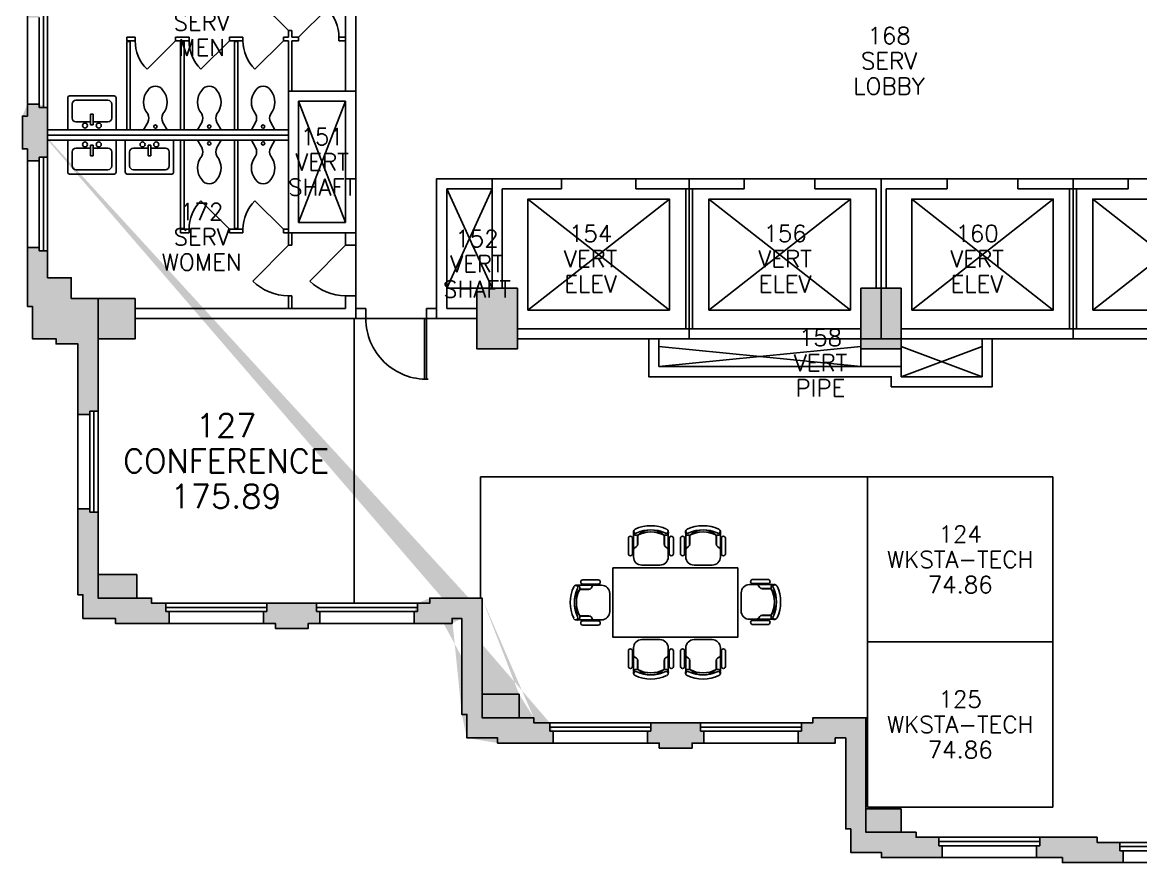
# Model space of a CAD drawing. Extents: x 17 to 1493, y -258 to 700.
# Drawn here: x 17 to 682, y -258 to 244 of the extents above; entities that cross this region are included whole.
import ezdxf
from ezdxf.enums import TextEntityAlignment as Align

# ---------------------------------------------------------------- set-up
doc = ezdxf.new("R2010")
doc.units = 0
doc.header["$LTSCALE"] = 120
doc.header["$MEASUREMENT"] = 0
doc.layers.get('0').update_dxf_attribs({"linetype": 'CONTINUOUS'})
for name, color, linetype in [('DR', 30, 'CONTINUOUS'), ('GROS$', 20, 'CONTINUOUS'), ('MBN', 7, 'CONTINUOUS'), ('PL', 82, 'CONTINUOUS'), ('PL-ELVTR', 82, 'CONTINUOUS'), ('PL-MISC', 82, 'CONTINUOUS'), ('PL-TOIL', 82, 'CONTINUOUS'), ('RM', 4, 'CONTINUOUS'), ('RM_', 142, 'CONTINUOUS'), ('RM_TXT', 142, 'CONTINUOUS'), ('WA', 30, 'CONTINUOUS'), ('WA-EXT', 63, 'CONTINUOUS'), ('WN', 8, 'CONTINUOUS')]:
    doc.layers.add(name, color=color, linetype=linetype)
doc.styles.add('ASSETTEXT', font='simplex.shx')

# ---------------------------------------------------------------- blocks, each defined once
blk = doc.blocks.new('SINK')
at = {"linetype": 'Continuous'}
for p, q in [((-13.225829, 20.183838), (13.225829, 20.183838)), ((-14.325829, 0), (-14.325829, 19.083838)), ((-11.780083, 7.059775), (-11.780083, 15.362111)), ((-9.504101, 17.638093), (9.504101, 17.638093)), ((11.780083, 15.362111), (11.780083, 7.059775)), ((14.325829, 19.083838), (14.325829, 0)), ((-0.834839, 3.081502), (-0.834839, 9.398581)), ((-0.834839, 9.398581), (0.768051, 9.398581)), ((0.768051, 9.398581), (0.768051, 3.081502)), ((14.325829, 0), (-14.325829, 0)), ((-0.834839, 4.783793), (-9.504101, 4.783793)), ((0.768051, 3.081502), (-0.834839, 3.081502)), ((9.504101, 4.783793), (0.768051, 4.783793))]:
    blk.add_line(p, q, dxfattribs=at)
for centre in [(-4.107406, 2.619277), (4.040619, 2.619277)]:
    blk.add_circle(centre, 1.477372, dxfattribs=at)
for centre, radius, start, end in [((-13.225829, 19.083838), 1.1, 90, 180), ((13.225829, 19.083838), 1.1, 0, 90), ((-9.504101, 15.362111), 2.275982, 90, 180), ((9.504101, 15.362111), 2.275982, 0, 90), ((-9.504101, 7.059775), 2.275982, 180, 270), ((9.504101, 7.059775), 2.275982, 270, 0)]:
    blk.add_arc(centre, radius, start, end, dxfattribs=at)
blk = doc.blocks.new('ELEV')
for p, q in [((42, -6), (-42, -72)), ((-42, -6), (42, -72))]:
    blk.add_line(p, q)
blk.add_lwpolyline([(-42, -72), (-42, -6), (42, -6), (42, -72)], close=True)
blk = doc.blocks.new('WNV')
for p, q in [((53.5, 5), (-2, 5)), ((53.5, 2.5), (-2, 2.5)), ((0, 0), (51.5, 0))]:
    blk.add_line(p, q)
at = {"layer": 'PL'}
blk.add_line((0, -7), (51.5, -7), dxfattribs=at)
blk = doc.blocks.new('WNH')
for p, q in [((-2, 5), (58, 5)), ((-2, 2.5), (58, 2.5)), ((0, 0), (56, 0))]:
    blk.add_line(p, q)
at = {"layer": 'PL'}
blk.add_line((0, -7), (56, -7), dxfattribs=at)
blk = doc.blocks.new('WC-DOOR')
at = {"layer": 'PL-TOIL'}
blk.add_line((0, 0), (-16.970563, -16.970563), dxfattribs=at)
blk.add_arc((0, 0), 24, 180, 225, dxfattribs=at)
blk = doc.blocks.new('WCWALL')
for p, q in [((0, -7), (0, 7)), ((0, 7), (4.5, 4.5)), ((0, -7), (4.5, -4.5))]:
    blk.add_line(p, q)
blk.add_circle((2, 0), 1)
for centre, radius, start, end in [((16.5, -4.05), 11.05, 50.69235, 129.30765), ((7, 9), 5.15, 240.9454, 299.0546), ((20.7, 0), 5.3, 301.89079, 58.10921), ((7, -9), 5.15, 60.9454, 119.0546), ((16.5, 4.05), 11.05, 230.69235, 309.30765)]:
    blk.add_arc(centre, radius, start, end)
blk = doc.blocks.new('TOILET')
at = {"rotation": 180}
blk.add_blockref('WCWALL', (0, 0), dxfattribs=at)
blk = doc.blocks.new('90S2')
for p, q in [((-0.5, 0), (-0.5, 1)), ((-0.46875, 0), (-0.46875, 0.998045)), ((-0.5, 0), (-0.46875, 0)), ((-0.46875, 0), (-0.46875, 0))]:
    blk.add_line(p, q)
blk.add_arc((-0.5, 0), 1, 0, 91.706985)
blk = doc.blocks.new('TailorMadeDemo$0$CAD')
for p, q in [((16.5, 32.5), (38.8, 32.5)), ((21.8, 25), (12, 25)), ((16.5, 26.5), (38.8, 26.5)), ((45.7, 25), (21.8, 25)), ((26.8, 20.8), (25.2, 23.2)), ((43.2, 19.5), (28.2, 19.5)), ((43.2, 19), (30.1, 19)), ((43.2, 22.7), (43.2, 19)), ((0, 13), (0, -13)), ((12, -25), (21.8, -25)), ((16.5, -26.5), (38.8, -26.5)), ((45.7, -25), (21.8, -25)), ((25.2, -23.2), (26.8, -20.8)), ((43.2, -19.5), (28.2, -19.5)), ((30.1, -19), (43.2, -19)), ((43.2, -19), (43.2, -22.7)), ((16.5, -32.5), (38.8, -32.5))]:
    blk.add_line(p, q)
for centre, radius, start, end in [((16.5, 29.5), 3, 90, 270), ((38.8, 29.5), 3, 270, 90), ((12, 13), 12, 90, 180), ((21.8, 21), 4, 33.6901, 90), ((30.1, 23), 4, 213.6901, 270), ((47.2, 20.8), 4.47, 121.9392, 155.6213), ((44.2, 22.4), 0.999, 152.2765, 180), ((44.2, 19.2), 0.999, 180, 208.086), ((47.2, 20.8), 4.47, 204.3787, 219.8839), ((8.1, 0), 39.9, 331.5569, 28.4431), ((24.9, 0), 26.1, 316.4961, 43.5039), ((47.4, 19.7), 5.58, 33.8625, 116.9558), ((47.4, 19.7), 5.58, 107.4075, 116.9558), ((48.7, 22.1), 2.82, 68.9328, 219.9139), ((1.9, 0), 49, 335.57, 24.43), ((1.9, 0), 55, 335.57, 24.43), ((12, -13), 12, 180, 270), ((16.5, -29.5), 3, 90, 270), ((21.8, -21), 4, 270, 326.3099), ((30.1, -23), 4, 90, 146.3099), ((38.8, -29.5), 3, 270, 90), ((47.2, -20.8), 4.47, 140.1161, 155.6213), ((44.2, -19.2), 0.999, 151.914, 180), ((44.2, -22.4), 0.999, 180, 207.7235), ((47.2, -20.8), 4.47, 204.3787, 238.0608), ((47.4, -19.7), 5.58, 243.0442, 326.1375), ((48.7, -22.1), 2.82, 140.0861, 291.0672)]:
    blk.add_arc(centre, radius, start, end)

msp = doc.modelspace()

# ---------------------------------------------------------------- hatches: boundary and pattern name
at = {"layer": 'WA-EXT'}
h = msp.add_hatch(color=256, dxfattribs=at)
h.paths.add_polyline_path([(103.7, 547.98), (103.7, 554.98), (72.7, 554.98), (72.7, 551.98), (53.45, 551.98), (53.45, 537.98), (50.45, 537.98), (50.45, 486.98), (57.45, 486.98), (57.45, 488.98), (62.45, 488.98), (62.45, 525.98), (84.45, 525.98), (84.45, 539.98), (93.2, 539.98), (93.2, 542.98), (101.7, 542.98), (101.7, 547.98)])
h.paths.add_polyline_path([(46.45, 361.98), (84.45, 361.98), (84.45, 385.98), (62.45, 385.98), (62.45, 428.98), (57.45, 428.98), (57.45, 430.98), (50.45, 430.98), (50.45, 388.98), (37.45, 388.98), (37.45, 385.98), (23.45, 385.98), (23.45, 366.73), (20.45, 366.73), (20.45, 331.73), (27.45, 331.73), (27.45, 333.73), (32.45, 333.73), (32.45, 349.73), (46.45, 349.73)])
h.paths.add_polyline_path([(32.45, 248.73), (32.45, 278.23), (27.45, 278.23), (27.45, 280.23), (20.45, 280.23), (20.45, 273.23), (17.45, 273.23), (17.45, 253.73), (20.45, 253.73), (20.45, 246.73), (27.45, 246.73), (27.45, 248.73)])
h.paths.add_polyline_path([(62.45, 55.98), (84.45, 55.98), (84.45, 79.98), (46.45, 79.98), (46.45, 92.23), (32.45, 92.23), (32.45, 108.23), (27.45, 108.23), (27.45, 110.23), (20.45, 110.23), (20.45, 75.23), (23.45, 75.23), (23.45, 55.98), (37.45, 55.98), (37.45, 52.98), (50.45, 52.98), (50.45, 10.98), (57.45, 10.98), (57.45, 12.98), (62.45, 12.98)], flags=17)
h.paths.add_polyline_path([(187.2, -116.02), (167.7, -116.02), (167.7, -113.02), (160.7, -113.02), (160.7, -106.02), (162.7, -106.02), (162.7, -101.02), (192.2, -101.02), (192.2, -106.02), (194.2, -106.02), (194.2, -113.02), (187.2, -113.02)], flags=17)
h.paths.add_polyline_path([(104.7, -106.02), (104.7, -113.02), (72.7, -113.02), (72.7, -110.02), (53.45, -110.02), (53.45, -96.02), (50.45, -96.02), (50.45, -45.02), (57.45, -45.02), (57.45, -47.02), (62.45, -47.02), (62.45, -84.02), (85.45, -84.02), (85.45, -98.02), (94.2, -98.02), (94.2, -101.02), (102.7, -101.02), (102.7, -106.02)], flags=16)
h.paths.add_polyline_path([(415.2, -187.02), (395.7, -187.02), (395.7, -184.02), (388.7, -184.02), (388.7, -177.02), (390.7, -177.02), (390.7, -172.02), (420.2, -172.02), (420.2, -177.02), (422.2, -177.02), (422.2, -184.02), (415.2, -184.02)])
h.paths.add_polyline_path([(1117.2, -177.02), (1097.7, -177.02), (1097.7, -174.02), (1090.7, -174.02), (1090.7, -167.02), (1092.7, -167.02), (1092.7, -162.02), (1122.2, -162.02), (1122.2, -167.02), (1124.2, -167.02), (1124.2, -174.02), (1117.2, -174.02)])
edge = h.paths.add_edge_path()
edge.add_line((17.45, 168.73), (17.45, 188.23))
edge.add_line((20.45, 168.73), (17.45, 168.73))
edge.add_line((20.45, 161.73), (20.45, 168.73))
edge.add_line((27.45, 161.73), (20.45, 161.73))
edge.add_line((27.45, 163.73), (27.45, 161.73))
edge.add_line((32.45, 163.73), (27.45, 163.73))
edge.add_line((32.45, 173.98), (32.45, 163.73))
edge.add_line((32.45, 193.23), (32.45, 179.98))
edge.add_line((27.45, 193.23), (32.45, 193.23))
edge.add_line((27.45, 195.23), (27.45, 193.23))
edge.add_line((20.45, 195.23), (27.45, 195.23))
edge.add_line((20.45, 188.23), (20.45, 195.23))
edge.add_line((17.45, 188.23), (20.45, 188.23))
edge.add_line((282.75, -98.02), (290.45, -98.02))
edge.add_line((321.2, -169.02), (321.2, -172.02))
edge.add_line((312.45, -169.02), (321.2, -169.02))
edge.add_line((312.45, -155.02), (312.45, -169.02))
edge.add_line((290.45, -155.02), (312.45, -155.02))
edge.add_line((290.45, -98.02), (290.45, -155.02))
edge.add_line((259.45, -98.02), (278.75, -98.02))
edge.add_line((259.45, -101.02), (259.45, -98.02))
edge.add_line((252.2, -101.02), (259.45, -101.02))
edge.add_line((252.2, -106.02), (252.2, -101.02))
edge.add_line((250.2, -106.02), (252.2, -106.02))
edge.add_line((250.2, -113.02), (250.2, -106.02))
edge.add_line((272.7, -113.02), (250.2, -113.02))
edge.add_line((272.7, -110.02), (272.7, -113.02))
edge.add_line((278.45, -110.02), (272.7, -110.02))
edge.add_line((278.45, -167.02), (278.45, -110.02))
edge.add_line((281.45, -167.02), (278.45, -167.02))
edge.add_line((281.45, -181.02), (281.45, -167.02))
edge.add_line((299.7, -181.02), (281.45, -181.02))
edge.add_line((299.7, -184.02), (299.7, -181.02))
edge.add_line((332.7, -184.02), (299.7, -184.02))
edge.add_line((332.7, -177.02), (332.7, -184.02))
edge.add_line((330.7, -177.02), (332.7, -177.02))
edge.add_line((330.7, -172.02), (330.7, -177.02))
edge.add_line((321.2, -172.02), (330.7, -172.02))
for points in [[(17.45, 168.73), (17.45, 188.23), (20.45, 188.23), (20.45, 195.23), (27.45, 195.23), (27.45, 193.23), (32.45, 193.23), (32.45, 163.73), (27.45, 163.73), (27.45, 161.73), (20.45, 161.73), (20.45, 168.73)], [(311.45, 85.98), (311.45, 49.98), (287.45, 49.98), (287.45, 85.98)], [(515.45, 85.98), (539.45, 85.98), (539.45, 49.98), (515.45, 49.98)], [(321.2, -169.02), (321.2, -172.02), (330.7, -172.02), (330.7, -177.02), (332.7, -177.02), (332.7, -184.02), (299.7, -184.02), (299.7, -181.02), (281.45, -181.02), (281.45, -167.02), (278.45, -167.02), (278.45, -110.02), (272.7, -110.02), (272.7, -113.02), (250.2, -113.02), (250.2, -106.02), (252.2, -106.02), (252.2, -101.02), (259.45, -101.02), (259.45, -98.02), (290.45, -98.02), (290.45, -155.02), (312.45, -155.02), (312.45, -169.02)], [(486.95, -169.02), (518.45, -169.02), (518.45, -223.02), (539.45, -223.02), (539.45, -237.02), (548.2, -237.02), (548.2, -240.02), (561.7, -240.02), (561.7, -245.02), (563.7, -245.02), (563.7, -252.02), (527.7, -252.02), (527.7, -249.02), (509.45, -249.02), (509.45, -235.02), (506.45, -235.02), (506.45, -181.02), (500.2, -181.02), (500.2, -184.02), (478.2, -184.02), (478.2, -177.02), (480.2, -177.02), (480.2, -172.02), (486.95, -172.02)]]:
    msp.add_hatch(color=256, dxfattribs=at).paths.add_polyline_path(points)
h = msp.add_hatch(color=256, dxfattribs=at)
h.paths.add_polyline_path([(655.7, -243.02), (655.7, -240.02), (621.7, -240.02), (621.7, -245.02), (619.7, -245.02), (619.7, -252.02), (635.2, -252.02), (635.2, -255.02), (671.2, -255.02), (671.2, -248.02), (669.2, -248.02), (669.2, -243.02)])
h.paths.add_polyline_path([(769.45, -243.02), (769.45, -223.02), (741.45, -223.02), (741.45, -243.02), (729.2, -243.02), (729.2, -248.02), (727.2, -248.02), (727.2, -255.02), (741.45, -255.02), (741.45, -258.02), (769.45, -258.02), (769.45, -255.02), (783.7, -255.02), (783.7, -248.02), (781.7, -248.02), (781.7, -243.02)])

# ---------------------------------------------------------------- linework, layer by layer
at = {"layer": 'DR'}
msp.add_line((188.24, 90.29), (209.45, 111.5), dxfattribs=at)
at = {"layer": 'DR', "linetype": 'Continuous'}
msp.add_arc((209.45, 111.5), 30, 225, 270, dxfattribs=at)
at = {"layer": 'GROS$'}
for points in [[(32.45, 349.73), (32.45, 220.98), (32.45, 92.23), (46.45, 92.23), (46.45, 79.98), (62.45, 79.98), (62.45, -98.02), (94.2, -98.02), (94.2, -101.02), (259.45, -101.02), (259.45, -98.02), (290.45, -98.02), (290.45, -169.02), (321.2, -169.02), (321.2, -172.02), (486.95, -172.02), (486.95, -169.02), (518.45, -169.02), (518.45, -237.02), (548.2, -237.02), (548.2, -240.02), (655.7, -240.02), (655.7, -243.02), (855.2, -243.02)], [(20.45, 253.73), (20.45, 188.23), (17.45, 188.23), (17.45, 168.73), (20.45, 168.73), (20.45, 75.23), (23.45, 75.23), (23.45, 55.98), (37.45, 55.98), (37.45, 52.98), (50.45, 52.98), (50.45, -96.02), (53.45, -96.02), (53.45, -110.02), (72.7, -110.02), (72.7, -113.02), (167.7, -113.02), (167.7, -116.02), (187.2, -116.02), (187.2, -113.02), (272.7, -113.02), (272.7, -110.02), (278.45, -110.02), (278.45, -167.02), (281.45, -167.02), (281.45, -181.02), (299.7, -181.02), (299.7, -184.02), (395.7, -184.02), (395.7, -187.02), (415.2, -187.02), (415.2, -184.02), (500.2, -184.02), (500.2, -181.02), (506.45, -181.02), (506.45, -235.02), (509.45, -235.02), (509.45, -249.02), (527.7, -249.02), (527.7, -252.02), (635.2, -252.02), (635.2, -255.02), (741.45, -255.02)]]:
    msp.add_lwpolyline(points, dxfattribs=at)
at = {"layer": 'MBN'}
msp.add_lwpolyline([(442.3, -80.03), (442.3, -121.19), (368.22, -121.19), (368.22, -80.03)], close=True, dxfattribs=at)
at = {"layer": 'PL-MISC'}
for p, q in [((209.45, 196.98), (181.45, 124.98)), ((181.45, 196.98), (209.45, 124.98)), ((296.45, 144.98), (269.45, 85.98)), ((269.45, 144.98), (296.45, 85.98)), ((411.45, 144.98), (411.45, 61.98)), ((415.45, 144.98), (415.45, 61.98)), ((639.45, 144.98), (639.45, 61.98)), ((643.45, 144.98), (643.45, 61.98)), ((287.45, 85.98), (269.45, 85.98)), ((395.45, 51.48), (515.45, 39.48)), ((395.45, 39.48), (515.45, 51.48)), ((515.45, 49.98), (515.45, 39.48)), ((539.45, 51.48), (587.45, 33.48)), ((539.45, 33.48), (587.45, 51.48)), ((539.45, 49.98), (539.45, 39.48))]:
    msp.add_line(p, q, dxfattribs=at)
at = {"layer": 'PL-TOIL'}
for p, q in [((84.45, 234.98), (79.45, 234.98)), ((79.45, 234.98), (79.45, 232.98)), ((84.45, 232.98), (79.45, 232.98)), ((79.45, 179.98), (79.45, 232.48)), ((81.45, 232.48), (79.45, 232.48)), ((81.45, 179.98), (81.45, 232.48)), ((84.45, 232.98), (84.45, 234.98)), ((116.45, 234.98), (108.45, 234.98)), ((108.45, 232.98), (108.45, 234.98)), ((116.45, 232.98), (108.45, 232.98)), ((111.45, 179.98), (111.45, 232.48)), ((113.45, 232.48), (111.45, 232.48)), ((113.45, 179.98), (113.45, 232.48)), ((116.45, 232.98), (116.45, 234.98)), ((148.45, 234.98), (140.45, 234.98)), ((140.45, 232.98), (140.45, 234.98)), ((148.45, 232.98), (140.45, 232.98)), ((143.45, 179.98), (143.45, 232.48)), ((145.45, 232.48), (143.45, 232.48)), ((145.45, 179.98), (145.45, 232.48)), ((148.45, 232.98), (148.45, 234.98)), ((175.45, 234.98), (172.45, 234.98)), ((172.45, 232.98), (172.45, 234.98)), ((175.45, 232.98), (172.45, 232.98)), ((177.45, 238.98), (175.45, 238.98)), ((175.45, 234.98), (175.45, 238.98)), ((177.45, 238.98), (175.45, 238.98)), ((175.45, 202.98), (175.45, 232.98)), ((175.45, 120.98), (175.45, 232.98)), ((177.45, 234.98), (177.45, 238.98)), ((181.45, 234.98), (177.45, 234.98)), ((177.45, 202.98), (177.45, 232.98)), ((181.45, 232.98), (177.45, 232.98)), ((181.45, 234.98), (181.45, 232.98)), ((209.45, 234.98), (205.45, 234.98)), ((205.45, 232.98), (205.45, 234.98)), ((209.45, 232.98), (205.45, 232.98)), ((111.45, 121.48), (111.45, 173.98)), ((113.45, 121.48), (113.45, 173.98)), ((143.45, 121.48), (143.45, 173.98)), ((145.45, 121.48), (145.45, 173.98)), ((111.45, 121.48), (113.45, 121.48)), ((111.45, 120.98), (111.45, 118.98)), ((116.45, 120.98), (111.45, 120.98)), ((116.45, 120.98), (116.45, 118.98)), ((140.45, 120.98), (140.45, 118.98)), ((148.45, 120.98), (140.45, 120.98)), ((145.45, 121.48), (143.45, 121.48)), ((148.45, 120.98), (148.45, 118.98)), ((172.45, 120.98), (172.45, 118.98)), ((175.45, 120.98), (172.45, 120.98)), ((116.45, 118.98), (111.45, 118.98)), ((148.45, 118.98), (140.45, 118.98)), ((175.45, 118.98), (172.45, 118.98)), ((175.45, 118.98), (175.45, 111.5)), ((177.45, 118.98), (177.45, 111.5)), ((154.24, 90.29), (175.45, 111.5)), ((175.45, 111.5), (177.45, 111.5)), ((175.45, 81.5), (175.45, 73.98)), ((175.45, 81.5), (177.45, 81.5)), ((177.45, 81.5), (177.45, 73.98))]:
    msp.add_line(p, q, dxfattribs=at)
at = {"layer": 'PL-TOIL', "linetype": 'Continuous'}
msp.add_arc((175.45, 111.5), 30, 225, 270, dxfattribs=at)
at = {"layer": 'RM'}
msp.add_lwpolyline([(289.45, -26.02), (289.45, -98.02), (290.45, -98.02), (290.45, -169.02), (321.2, -169.02), (321.2, -172.02), (486.95, -172.02), (486.95, -169.02), (519.45, -169.02), (519.45, -124.02), (519.45, -26.02)], close=True, dxfattribs=at)
at = {"layer": 'RM_'}
for points in [[(848.95, 290.98), (767.45, 290.98), (758.45, 290.98), (296.45, 290.98), (263.45, 290.98), (263.45, 373.98), (215.45, 373.98), (215.45, 310.98), (215.45, 202.98), (215.45, 118.98), (215.45, 67.98), (263.45, 67.98), (263.45, 150.98), (775.45, 150.98), (775.45, 148.98), (846.95, 148.98), (846.95, 220.98), (848.95, 220.98)], [(215.45, 310.98), (74.44, 310.98), (32.45, 268.99), (32.45, 176.98), (175.45, 176.98), (175.45, 202.98), (215.45, 202.98)], [(215.45, 202.98), (175.45, 202.98), (175.45, 176.98), (175.45, 118.98), (215.45, 118.98)], [(175.45, 176.98), (32.45, 176.98), (32.45, 92.23), (46.45, 92.23), (46.45, 79.98), (62.45, 79.98), (62.45, 55.98), (84.45, 55.98), (84.45, 67.98), (215.45, 67.98), (215.45, 118.98), (175.45, 118.98)], [(311.45, 85.98), (296.45, 85.98), (296.45, 150.98), (263.45, 150.98), (263.45, 67.98), (287.45, 67.98), (287.45, 49.98), (311.45, 49.98), (311.45, 55.98)], [(214.45, 67.98), (84.45, 67.98), (84.45, 55.98), (62.45, 55.98), (62.45, -98.02), (94.2, -98.02), (94.2, -101.02), (214.45, -101.02)], [(593.45, 55.98), (389.45, 55.98), (389.45, 33.48), (533.45, 33.48), (533.45, 27.48), (593.45, 27.48)], [(629.45, -26.02), (519.45, -26.02), (519.45, -124.02), (629.45, -124.02)], [(519.45, -124.02), (519.45, -222.02), (629.45, -222.02), (629.45, -124.02)]]:
    msp.add_lwpolyline(points, close=True, dxfattribs=at)
for points in [[(296.45, 150.98), (296.45, 85.98), (296.45, 85.98), (296.45, 85.98), (311.45, 85.98), (311.45, 55.98), (413.45, 55.98), (413.45, 150.98), (296.45, 150.98)], [(413.45, 150.98), (527.45, 150.98), (527.45, 55.98), (413.45, 55.98), (413.45, 150.98)], [(527.45, 150.98), (641.45, 150.98), (641.45, 55.98), (527.45, 55.98), (527.45, 150.98)], [(641.45, 55.98), (641.45, 150.98), (775.45, 150.98), (775.45, 64.98), (767.45, 64.98), (767.45, 49.98), (743.45, 49.98), (743.45, 55.98), (641.45, 55.98)]]:
    msp.add_lwpolyline(points, dxfattribs=at)
at = {"layer": 'WA'}
for p, q in [((209.45, 202.98), (209.45, 269.98)), ((215.45, 111.5), (215.45, 269.98)), ((209.45, 202.98), (175.45, 202.98)), ((175.45, 179.98), (175.45, 202.98)), ((20.45, 188.23), (20.45, 195.23)), ((20.45, 195.23), (27.45, 195.23)), ((27.45, 195.23), (27.45, 193.23)), ((27.45, 193.23), (32.45, 193.23)), ((32.45, 193.23), (32.45, 179.98)), ((181.45, 124.98), (181.45, 196.98)), ((209.45, 196.98), (181.45, 196.98)), ((209.45, 124.98), (209.45, 196.98)), ((17.45, 188.23), (20.45, 188.23)), ((17.45, 168.73), (17.45, 188.23)), ((175.45, 179.98), (32.45, 179.98)), ((175.45, 173.98), (32.45, 173.98)), ((32.45, 173.98), (32.45, 163.73)), ((175.45, 118.98), (175.45, 173.98)), ((20.45, 168.73), (17.45, 168.73)), ((20.45, 161.73), (20.45, 168.73)), ((27.45, 161.73), (20.45, 161.73)), ((32.45, 163.73), (27.45, 163.73)), ((27.45, 163.73), (27.45, 161.73)), ((263.45, 73.98), (263.45, 150.98)), ((337.7, 150.98), (263.45, 150.98)), ((337.7, 144.98), (337.7, 150.98)), ((446.2, 150.98), (381.7, 150.98)), ((381.7, 144.98), (381.7, 150.98)), ((446.2, 144.98), (446.2, 150.98)), ((566.7, 150.98), (488.2, 150.98)), ((488.2, 144.98), (488.2, 150.98)), ((566.7, 144.98), (566.7, 150.98)), ((674.2, 150.98), (608.7, 150.98)), ((608.7, 144.98), (608.7, 150.98)), ((674.2, 144.98), (674.2, 150.98)), ((269.45, 73.98), (269.45, 144.98)), ((296.45, 144.98), (269.45, 144.98)), ((296.45, 85.98), (296.45, 144.98)), ((302.45, 85.98), (302.45, 144.98)), ((337.7, 144.98), (302.45, 144.98)), ((446.2, 144.98), (381.7, 144.98)), ((524.45, 144.98), (488.2, 144.98)), ((524.45, 85.98), (524.45, 144.98)), ((530.45, 85.98), (530.45, 144.98)), ((566.7, 144.98), (530.45, 144.98)), ((674.2, 144.98), (608.7, 144.98)), ((209.45, 124.98), (181.45, 124.98)), ((209.45, 118.98), (175.45, 118.98)), ((209.45, 111.5), (209.45, 118.98)), ((20.45, 110.23), (20.45, 75.23)), ((27.45, 110.23), (20.45, 110.23)), ((27.45, 108.23), (27.45, 110.23)), ((32.45, 108.23), (27.45, 108.23)), ((32.45, 92.23), (32.45, 108.23)), ((209.45, 111.5), (215.45, 111.5)), ((46.45, 92.23), (32.45, 92.23)), ((46.45, 79.98), (46.45, 92.23)), ((46.45, 79.98), (84.45, 79.98)), ((84.45, 79.98), (84.45, 73.98)), ((209.45, 73.98), (209.45, 81.5)), ((209.45, 81.5), (215.45, 81.5)), ((215.45, 81.5), (215.45, 73.98)), ((287.45, 73.98), (287.45, 85.98)), ((287.45, 85.98), (296.45, 85.98)), ((302.45, 85.98), (311.45, 85.98)), ((311.45, 85.98), (311.45, 61.98)), ((515.45, 61.98), (515.45, 85.98)), ((515.45, 85.98), (524.45, 85.98)), ((530.45, 85.98), (539.45, 85.98)), ((539.45, 85.98), (539.45, 61.98)), ((20.45, 75.23), (23.45, 75.23)), ((23.45, 75.23), (23.45, 55.98)), ((209.45, 73.98), (84.45, 73.98)), ((215.45, 73.98), (221.45, 73.98)), ((221.45, 67.98), (221.45, 73.98)), ((257.45, 67.98), (257.45, 73.98)), ((263.45, 73.98), (257.45, 73.98)), ((287.45, 73.98), (269.45, 73.98)), ((215.4, 67.98), (84.45, 67.98)), ((84.45, 67.98), (221.45, 67.98)), ((84.45, 67.98), (84.45, 55.98)), ((287.45, 67.98), (257.45, 67.98)), ((287.45, 49.98), (287.45, 67.98)), ((515.45, 61.98), (311.45, 61.98)), ((743.45, 61.98), (539.45, 61.98)), ((23.45, 55.98), (37.45, 55.98)), ((37.45, 55.98), (37.45, 52.98)), ((62.45, 12.98), (62.45, 55.98)), ((62.45, 55.98), (84.45, 55.98)), ((389.45, 55.98), (311.45, 55.98)), ((311.45, 55.98), (311.45, 49.98)), ((389.45, 55.98), (389.45, 33.48)), ((515.45, 55.98), (395.45, 55.98)), ((395.45, 55.98), (395.45, 39.48)), ((515.45, 49.98), (515.45, 55.98)), ((587.45, 55.98), (539.45, 55.98)), ((539.45, 55.98), (539.45, 49.98)), ((587.45, 55.98), (587.45, 33.48)), ((593.45, 55.98), (593.45, 27.48)), ((743.45, 55.98), (593.45, 55.98)), ((37.45, 52.98), (50.45, 52.98)), ((50.45, 52.98), (50.45, 10.98)), ((311.45, 49.98), (287.45, 49.98)), ((539.45, 49.98), (515.45, 49.98)), ((533.45, 33.48), (389.45, 33.48)), ((539.45, 39.48), (395.45, 39.48)), ((533.45, 33.48), (533.45, 27.48)), ((539.45, 39.48), (539.45, 33.48)), ((587.45, 33.48), (539.45, 33.48)), ((593.45, 27.48), (533.45, 27.48)), ((50.45, 10.98), (57.45, 10.98)), ((57.45, 10.98), (57.45, 12.98)), ((57.45, 12.98), (62.45, 12.98)), ((50.45, -96.02), (50.45, -45.02)), ((50.45, -45.02), (57.45, -45.02)), ((57.45, -45.02), (57.45, -47.02)), ((57.45, -47.02), (62.45, -47.02)), ((62.45, -47.02), (62.45, -84.02)), ((62.45, -84.02), (85.45, -84.02)), ((85.45, -84.02), (85.45, -98.02)), ((53.45, -96.02), (50.45, -96.02)), ((53.45, -110.02), (53.45, -96.02)), ((85.45, -98.02), (94.2, -98.02)), ((94.2, -98.02), (94.2, -101.02)), ((259.45, -101.02), (259.45, -98.02)), ((259.45, -98.02), (290.45, -98.02)), ((290.45, -98.02), (290.45, -155.02)), ((94.2, -101.02), (102.7, -101.02)), ((102.7, -101.02), (102.7, -106.02)), ((102.7, -106.02), (104.7, -106.02)), ((104.7, -106.02), (104.7, -113.02)), ((160.7, -113.02), (160.7, -106.02)), ((160.7, -106.02), (162.7, -106.02)), ((162.7, -106.02), (162.7, -101.02)), ((162.7, -101.02), (192.2, -101.02)), ((192.2, -101.02), (192.2, -106.02)), ((192.2, -106.02), (194.2, -106.02)), ((194.2, -106.02), (194.2, -113.02)), ((250.2, -113.02), (250.2, -106.02)), ((250.2, -106.02), (252.2, -106.02)), ((252.2, -106.02), (252.2, -101.02)), ((252.2, -101.02), (259.45, -101.02)), ((72.7, -110.02), (53.45, -110.02)), ((72.7, -113.02), (72.7, -110.02)), ((278.45, -110.02), (272.7, -110.02)), ((272.7, -110.02), (272.7, -113.02)), ((278.45, -167.02), (278.45, -110.02)), ((104.7, -113.02), (72.7, -113.02)), ((167.7, -113.02), (160.7, -113.02)), ((167.7, -116.02), (167.7, -113.02)), ((187.2, -116.02), (167.7, -116.02)), ((194.2, -113.02), (187.2, -113.02)), ((187.2, -113.02), (187.2, -116.02)), ((272.7, -113.02), (250.2, -113.02)), ((290.45, -155.02), (312.45, -155.02)), ((312.45, -155.02), (312.45, -169.02)), ((281.45, -167.02), (278.45, -167.02)), ((281.45, -181.02), (281.45, -167.02)), ((312.45, -169.02), (321.2, -169.02)), ((321.2, -169.02), (321.2, -172.02)), ((321.2, -172.02), (330.7, -172.02)), ((330.7, -172.02), (330.7, -177.02)), ((390.7, -177.02), (390.7, -172.02)), ((390.7, -172.02), (420.2, -172.02)), ((420.2, -172.02), (420.2, -177.02)), ((480.2, -177.02), (480.2, -172.02)), ((480.2, -172.02), (486.95, -172.02)), ((486.95, -172.02), (486.95, -169.02)), ((486.95, -169.02), (518.45, -169.02)), ((518.45, -169.02), (518.45, -223.02)), ((330.7, -177.02), (332.7, -177.02)), ((332.7, -177.02), (332.7, -184.02)), ((388.7, -184.02), (388.7, -177.02)), ((388.7, -177.02), (390.7, -177.02)), ((420.2, -177.02), (422.2, -177.02)), ((422.2, -177.02), (422.2, -184.02)), ((478.2, -184.02), (478.2, -177.02)), ((478.2, -177.02), (480.2, -177.02)), ((299.7, -181.02), (281.45, -181.02)), ((299.7, -184.02), (299.7, -181.02)), ((332.7, -184.02), (299.7, -184.02)), ((395.7, -184.02), (388.7, -184.02)), ((395.7, -187.02), (395.7, -184.02)), ((422.2, -184.02), (415.2, -184.02)), ((415.2, -184.02), (415.2, -187.02)), ((500.2, -184.02), (478.2, -184.02)), ((506.45, -181.02), (500.2, -181.02)), ((500.2, -181.02), (500.2, -184.02)), ((506.45, -235.02), (506.45, -181.02)), ((415.2, -187.02), (395.7, -187.02)), ((518.45, -223.02), (539.45, -223.02)), ((539.45, -223.02), (539.45, -237.02)), ((509.45, -235.02), (506.45, -235.02)), ((509.45, -249.02), (509.45, -235.02)), ((539.45, -237.02), (548.2, -237.02)), ((548.2, -237.02), (548.2, -240.02)), ((548.2, -240.02), (561.7, -240.02)), ((561.7, -240.02), (561.7, -245.02)), ((561.7, -245.02), (563.7, -245.02)), ((563.7, -245.02), (563.7, -252.02)), ((621.7, -245.02), (619.7, -245.02)), ((619.7, -245.02), (619.7, -252.02)), ((655.7, -240.02), (621.7, -240.02)), ((621.7, -240.02), (621.7, -245.02)), ((655.7, -243.02), (655.7, -240.02)), ((669.2, -243.02), (655.7, -243.02)), ((669.2, -248.02), (669.2, -243.02)), ((527.7, -249.02), (509.45, -249.02)), ((527.7, -252.02), (527.7, -249.02)), ((563.7, -252.02), (527.7, -252.02)), ((619.7, -252.02), (635.2, -252.02)), ((635.2, -252.02), (635.2, -255.02)), ((671.2, -248.02), (669.2, -248.02)), ((671.2, -255.02), (671.2, -248.02)), ((635.2, -255.02), (671.2, -255.02))]:
    msp.add_line(p, q, dxfattribs=at)
at = {"layer": 'WA-EXT', "color": 7}
for p, q in [((20.45, 188.23), (20.45, 195.23)), ((20.45, 195.23), (27.45, 195.23)), ((27.45, 195.23), (27.45, 193.23)), ((27.45, 193.23), (32.45, 193.23)), ((32.45, 193.23), (32.45, 163.73)), ((17.45, 188.23), (20.45, 188.23)), ((17.45, 168.73), (17.45, 188.23)), ((20.45, 168.73), (17.45, 168.73)), ((20.45, 161.73), (20.45, 168.73)), ((27.45, 161.73), (20.45, 161.73)), ((32.45, 163.73), (27.45, 163.73)), ((27.45, 163.73), (27.45, 161.73)), ((20.45, 110.23), (20.45, 75.23)), ((27.45, 110.23), (20.45, 110.23)), ((27.45, 108.23), (27.45, 110.23)), ((32.45, 108.23), (27.45, 108.23)), ((32.45, 92.23), (32.45, 108.23)), ((46.45, 92.23), (32.45, 92.23)), ((46.45, 79.98), (46.45, 92.23)), ((46.45, 79.98), (84.45, 79.98)), ((84.45, 79.98), (84.45, 55.98)), ((287.45, 49.98), (287.45, 85.98)), ((287.45, 85.98), (311.45, 85.98)), ((311.45, 85.98), (311.45, 49.98)), ((515.45, 49.98), (515.45, 85.98)), ((515.45, 85.98), (539.45, 85.98)), ((539.45, 85.98), (539.45, 49.98)), ((20.45, 75.23), (23.45, 75.23)), ((23.45, 75.23), (23.45, 55.98)), ((23.45, 55.98), (37.45, 55.98)), ((37.45, 55.98), (37.45, 52.98)), ((62.45, 12.98), (62.45, 55.98)), ((62.45, 55.98), (84.45, 55.98)), ((37.45, 52.98), (50.45, 52.98)), ((50.45, 52.98), (50.45, 10.98)), ((311.45, 49.98), (287.45, 49.98)), ((539.45, 49.98), (515.45, 49.98)), ((50.45, 10.98), (57.45, 10.98)), ((57.45, 10.98), (57.45, 12.98)), ((57.45, 12.98), (62.45, 12.98)), ((50.45, -96.02), (50.45, -45.02)), ((50.45, -45.02), (57.45, -45.02)), ((57.45, -45.02), (57.45, -47.02)), ((57.45, -47.02), (62.45, -47.02)), ((62.45, -47.02), (62.45, -84.02)), ((62.45, -84.02), (85.45, -84.02)), ((85.45, -84.02), (85.45, -98.02)), ((53.45, -96.02), (50.45, -96.02)), ((53.45, -110.02), (53.45, -96.02)), ((85.45, -98.02), (94.2, -98.02)), ((94.2, -98.02), (94.2, -101.02)), ((259.45, -101.02), (259.45, -98.02)), ((259.45, -98.02), (290.45, -98.02)), ((290.45, -98.02), (290.45, -155.02)), ((94.2, -101.02), (102.7, -101.02)), ((102.7, -101.02), (102.7, -106.02)), ((102.7, -106.02), (104.7, -106.02)), ((104.7, -106.02), (104.7, -113.02)), ((160.7, -113.02), (160.7, -106.02)), ((160.7, -106.02), (162.7, -106.02)), ((162.7, -106.02), (162.7, -101.02)), ((162.7, -101.02), (192.2, -101.02)), ((192.2, -101.02), (192.2, -106.02)), ((192.2, -106.02), (194.2, -106.02)), ((194.2, -106.02), (194.2, -113.02)), ((250.2, -113.02), (250.2, -106.02)), ((250.2, -106.02), (252.2, -106.02)), ((252.2, -106.02), (252.2, -101.02)), ((252.2, -101.02), (259.45, -101.02)), ((72.7, -110.02), (53.45, -110.02)), ((72.7, -113.02), (72.7, -110.02)), ((278.45, -110.02), (272.7, -110.02)), ((272.7, -110.02), (272.7, -113.02)), ((278.45, -167.02), (278.45, -110.02)), ((104.7, -113.02), (72.7, -113.02)), ((167.7, -113.02), (160.7, -113.02)), ((167.7, -116.02), (167.7, -113.02)), ((187.2, -116.02), (167.7, -116.02)), ((194.2, -113.02), (187.2, -113.02)), ((187.2, -113.02), (187.2, -116.02)), ((272.7, -113.02), (250.2, -113.02)), ((290.45, -155.02), (312.45, -155.02)), ((312.45, -155.02), (312.45, -169.02)), ((281.45, -167.02), (278.45, -167.02)), ((281.45, -181.02), (281.45, -167.02)), ((312.45, -169.02), (321.2, -169.02)), ((321.2, -169.02), (321.2, -172.02)), ((321.2, -172.02), (330.7, -172.02)), ((330.7, -172.02), (330.7, -177.02)), ((390.7, -177.02), (390.7, -172.02)), ((390.7, -172.02), (420.2, -172.02)), ((420.2, -172.02), (420.2, -177.02)), ((480.2, -177.02), (480.2, -172.02)), ((480.2, -172.02), (486.95, -172.02)), ((486.95, -172.02), (486.95, -169.02)), ((486.95, -169.02), (518.45, -169.02)), ((518.45, -169.02), (518.45, -223.02)), ((330.7, -177.02), (332.7, -177.02)), ((332.7, -177.02), (332.7, -184.02)), ((388.7, -184.02), (388.7, -177.02)), ((388.7, -177.02), (390.7, -177.02)), ((420.2, -177.02), (422.2, -177.02)), ((422.2, -177.02), (422.2, -184.02)), ((478.2, -184.02), (478.2, -177.02)), ((478.2, -177.02), (480.2, -177.02)), ((299.7, -181.02), (281.45, -181.02)), ((299.7, -184.02), (299.7, -181.02)), ((332.7, -184.02), (299.7, -184.02)), ((395.7, -184.02), (388.7, -184.02)), ((395.7, -187.02), (395.7, -184.02)), ((422.2, -184.02), (415.2, -184.02)), ((415.2, -184.02), (415.2, -187.02)), ((500.2, -184.02), (478.2, -184.02)), ((506.45, -181.02), (500.2, -181.02)), ((500.2, -181.02), (500.2, -184.02)), ((506.45, -235.02), (506.45, -181.02)), ((415.2, -187.02), (395.7, -187.02)), ((518.45, -223.02), (539.45, -223.02)), ((539.45, -223.02), (539.45, -237.02)), ((509.45, -235.02), (506.45, -235.02)), ((509.45, -249.02), (509.45, -235.02)), ((539.45, -237.02), (548.2, -237.02)), ((548.2, -237.02), (548.2, -240.02)), ((548.2, -240.02), (561.7, -240.02)), ((561.7, -240.02), (561.7, -245.02)), ((561.7, -245.02), (563.7, -245.02)), ((563.7, -245.02), (563.7, -252.02)), ((621.7, -245.02), (619.7, -245.02)), ((619.7, -245.02), (619.7, -252.02)), ((655.7, -240.02), (621.7, -240.02)), ((621.7, -240.02), (621.7, -245.02)), ((655.7, -243.02), (655.7, -240.02)), ((669.2, -243.02), (655.7, -243.02)), ((669.2, -248.02), (669.2, -243.02)), ((527.7, -249.02), (509.45, -249.02)), ((527.7, -252.02), (527.7, -249.02)), ((563.7, -252.02), (527.7, -252.02)), ((619.7, -252.02), (635.2, -252.02)), ((635.2, -252.02), (635.2, -255.02)), ((671.2, -248.02), (669.2, -248.02)), ((671.2, -255.02), (671.2, -248.02)), ((635.2, -255.02), (671.2, -255.02))]:
    msp.add_line(p, q, dxfattribs=at)

# ---------------------------------------------------------------- block references
at = {"layer": 'DR', "xscale": -36, "yscale": -36}
msp.add_blockref('90S2', (239.45, 67.98), dxfattribs=at)
at = {"layer": 'MBN', "yscale": 0.4115797356261032, "zscale": 0.4115797356261032}
for p, xscale, rotation in [((390.74, -78.42), 0.4115797356261032, 90), ((421.7, -78.42), 0.4115797356261032, 90), ((444.36, -100.29), 0.4115797356261032, 360), ((390.74, -122.62), -0.4115797356261032, 89.9999999999999), ((421.7, -122.62), -0.4115797356261032, 89.9999999999999)]:
    msp.add_blockref('TailorMadeDemo$0$CAD', p, dxfattribs=dict(at, xscale=xscale, rotation=rotation))
at = {"layer": 'MBN', "xscale": -0.4115797356261032, "yscale": 0.4115797356261032, "zscale": 0.4115797356261032}
msp.add_blockref('TailorMadeDemo$0$CAD', (366.27, -100.61), dxfattribs=at)
at = {"layer": 'PL-ELVTR'}
for p in [(359.7, 144.98), (467.2, 144.98), (587.7, 144.98), (695.2, 144.98)]:
    msp.add_blockref('ELEV', p, dxfattribs=at)
at = {"layer": 'PL-TOIL'}
for name, p, rotation in [('WC-DOOR', (175.45, 238.98), 270), ('WC-DOOR', (181.45, 234.98), 180), ('TOILET', (96.45, 179.98), 270), ('TOILET', (128.45, 179.98), 270), ('TOILET', (160.45, 179.98), 270)]:
    msp.add_blockref(name, p, dxfattribs=dict(at, rotation=rotation))
for name, p in [('WC-DOOR', (108.45, 232.98)), ('WC-DOOR', (140.45, 232.98)), ('WC-DOOR', (172.45, 232.98)), ('SINK', (58.75, 179.98))]:
    msp.add_blockref(name, p, dxfattribs=at)
at = {"layer": 'PL-TOIL', "xscale": -1}
for name, p, rotation in [('SINK', (58.75, 173.98), 180), ('SINK', (92.92, 173.98), 180), ('TOILET', (128.45, 173.98), 270), ('TOILET', (160.45, 173.98), 270), ('WC-DOOR', (140.45, 120.98), 180), ('WC-DOOR', (172.45, 120.98), 180)]:
    msp.add_blockref(name, p, dxfattribs=dict(at, rotation=rotation))
at = {"layer": 'WN', "xscale": -1, "yscale": -1, "rotation": 90}
msp.add_blockref('WNV', (27.45, 246.73), dxfattribs=at)
at = {"layer": 'WN', "yscale": -1, "rotation": 90}
for p in [(27.45, 195.23), (27.45, 110.23)]:
    msp.add_blockref('WNV', p, dxfattribs=at)
at = {"layer": 'WN', "xscale": -1, "rotation": 270}
msp.add_blockref('WNH', (57.45, -45.02), dxfattribs=at)
at = {"layer": 'WN', "xscale": -1}
for p in [(160.7, -106.02), (250.2, -106.02), (388.7, -177.02), (478.2, -177.02), (619.7, -245.02), (727.2, -248.02)]:
    msp.add_blockref('WNH', p, dxfattribs=at)

# ---------------------------------------------------------------- texts
at = {"layer": 'RM_TXT', "style": 'ASSETTEXT'}
for s, height, p in [('SERV', 10, (123.95, 238.98)), ('168', 10, (532.2, 230.98)), ('MEN', 10, (123.95, 223.98)), ('SERV', 10, (532.2, 215.98)), ('LOBBY', 10, (532.2, 200.98)), ('151', 10, (195.45, 170.98)), ('VERT', 10, (195.45, 155.98)), ('SHAFT', 10, (195.45, 140.98)), ('172', 10, (123.95, 126.48)), ('SERV', 10, (123.95, 111.48)), ('152', 10, (287.45, 110.48)), ('154', 10, (354.95, 113.48)), ('156', 10, (470.45, 113.48)), ('160', 10, (584.45, 113.48)), ('WOMEN', 10, (123.95, 96.48)), ('VERT', 10, (354.95, 98.48)), ('VERT', 10, (470.45, 98.48)), ('VERT', 10, (584.45, 98.48)), ('VERT', 10, (287.45, 95.48)), ('ELEV', 10, (354.95, 83.48)), ('ELEV', 10, (470.45, 83.48)), ('ELEV', 10, (584.45, 83.48)), ('SHAFT', 10, (287.45, 80.48)), ('158', 10, (491.45, 51.73)), ('VERT', 10, (491.45, 36.73)), ('PIPE', 10, (491.45, 21.73)), ('127', 14, (138.45, -2.52)), ('CONFERENCE', 14, (138.45, -23.52)), ('175.89', 14, (138.45, -44.52)), ('124', 10, (574.45, -65.02)), ('WKSTA-TECH', 10, (574.45, -80.02)), ('74.86', 10, (574.45, -95.02)), ('125', 10, (574.45, -163.02)), ('WKSTA-TECH', 10, (574.45, -178.02)), ('74.86', 10, (574.45, -193.02))]:
    msp.add_text(s, height=height, dxfattribs=at).set_placement(p, align=Align.CENTER)

doc.saveas('drawing.dxf')
